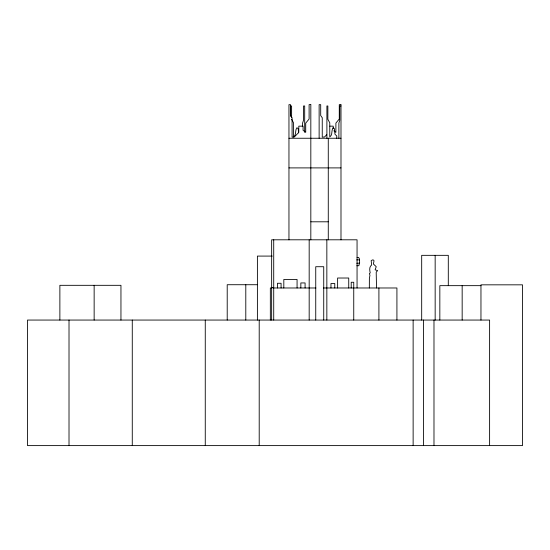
<?xml version="1.0" encoding="UTF-8"?>
<svg xmlns="http://www.w3.org/2000/svg" width="550" height="550" viewBox="0 0 550 550"><rect width="100%" height="100%" fill="white"/><g stroke="black" fill="none" stroke-linecap="round" stroke-linejoin="round"><path stroke-width="0.82" d="M326.762 134.667L324.555 136.978L322.252 137.129L322.252 117.741L320.698 115.576L320.698 104.672L319.131 104.672L319.131 138.249M356.847 265.753L358.875 265.705L359.638 262.309L359.48 259.029L358.662 257.448L357.06 257.421M356.709 259.896L359.535 259.834M356.792 263.223L359.439 263.168M340.979 105.985L339.783 105.985L339.783 120.354L338.882 123.042L338.882 138.249M329.821 126.149L333.231 126.149L333.231 128.624M288.956 138.249L340.979 138.249M288.956 167.901L340.979 167.901M310.826 221.801L328.274 221.801M272.271 256.087L257.4 256.087L257.4 320.059M257.276 284.721L227.212 284.721L227.212 320.059M481.051 285.656L439.835 285.656L439.835 320.059M272.051 287.98L270.339 287.98L270.339 320.059M315.906 287.98L273.714 287.98L271.645 287.32M323.482 287.98L396.921 287.98L396.921 320.059M333.898 130.79L335.892 132.358L335.892 123.111L339.281 119.006L339.281 104.672L340.993 104.39L340.993 239.8M291.617 119.261L293.521 122.822L293.521 136.991C296.739 134.853 294.724 130.405 296.945 127.683L298.196 128.776L298.588 132.818M369.339 287.98L369.38 278.403L369.937 275.316L369.408 273.543L370.226 272.91C369.593 270.298 369.105 266.743 371.642 264.983L371.168 260.624L372.487 259.923L373.491 260.04L374.021 260.769L373.402 264.007L376.221 266.681L375.127 269.83L377.664 270.627L376.262 272.058L376.207 272.766L376.537 287.98M336.779 138.249L336.765 135.988L334.957 134.228L334.441 128.776L333.19 127.683C330.962 130.405 332.984 134.853 329.766 136.991L329.766 122.822L327.862 119.261L327.862 105.985L326.899 105.985L326.899 138.249M489.61 445.61L489.61 320.059L27.5 320.059L27.5 445.61L522.5 445.61L522.5 284.831L480.961 284.831L480.961 320.059M462.165 285.656L462.165 320.059M448.298 285.656L448.298 255.337L421.685 255.337L421.685 320.059M435.16 255.337L435.16 320.059M433.984 320.059L433.984 445.61M423.555 320.059L423.555 445.61M413.132 320.059L413.132 445.61M378.909 287.98L378.909 320.059M357.053 287.98L357.053 239.8L271.645 239.8L271.645 320.059M353.746 320.059L353.746 282.26L351.209 282.26L351.209 287.98M348.734 287.98L348.734 278.018L337.611 278.018L337.611 287.98M334.771 287.98L334.771 283.511L330.969 283.511L330.969 287.98M328.274 138.249L328.274 239.8M326.844 239.8L326.844 320.059M323.73 320.059L323.73 266.716L315.741 266.716L315.741 320.059M310.826 239.8L310.826 104.39L309.107 104.672L309.107 119.006L305.724 123.111L305.724 132.358L303.064 130.267L303.064 126.149L298.801 126.149L298.801 132.358L294.381 136.978L292.084 137.129L292.084 117.741L290.531 115.576L290.531 104.672L288.956 104.672L288.956 239.8M309.176 239.8L309.176 320.059M305.085 287.98L305.085 282.941L300.843 282.941L300.843 287.98M304.686 132.303L304.686 105.985L303.49 105.985L303.49 120.354L302.589 123.042L302.589 126.417M297.069 287.98L297.069 279.462L283.814 279.462L283.814 287.98M291.617 117.604L291.617 105.985L290.654 105.985L290.654 116.174M281.077 287.98L281.077 283.278L277.461 283.278L277.461 287.98M273.714 239.8L273.714 320.059M259.208 320.059L259.208 445.61M245.795 284.721L245.795 320.059M205.267 320.059L205.267 445.61M132.275 320.059L132.275 445.61M120.952 320.059L120.952 285.319L59.874 285.319L59.874 320.059M94.146 285.319L94.146 320.059M69.011 320.059L69.011 445.61"/></g></svg>
